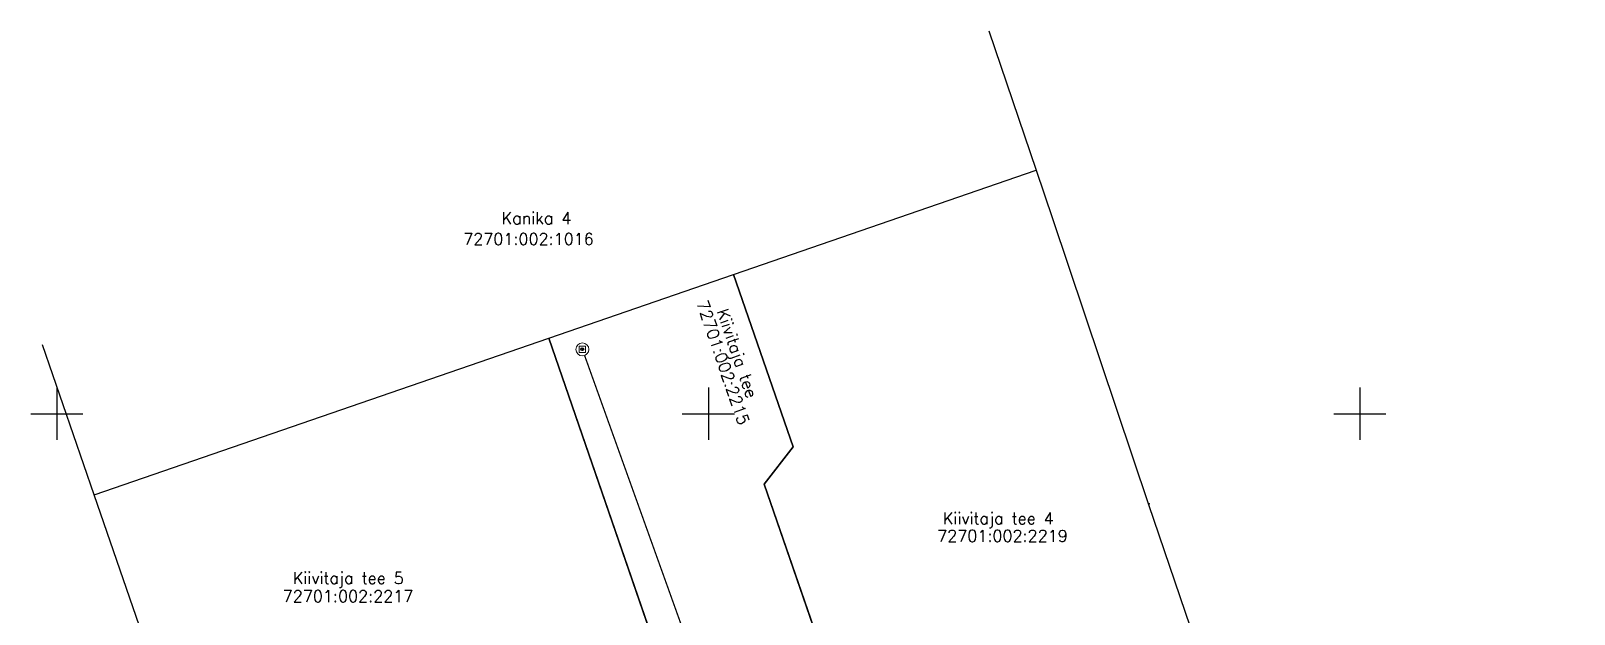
# Model space of a CAD drawing. Header units: metres. Extents: x 532598 to 1065281, y 6580440 to 13161177.
# Drawn here: x 532598 to 532716.4, y 6580584.6 to 6580629.4 of the extents above; entities that cross this region are included whole.
import ezdxf
from ezdxf.enums import TextEntityAlignment as Align

# ---------------------------------------------------------------- set-up
doc = ezdxf.new("R2010")
doc.units = ezdxf.units.M
doc.linetypes.add('KATASTRIPIIR', pattern=[0.02, 0.01, 0.01])
doc.layers.get('0').update_dxf_attribs({"true_color": 0xffffff})
doc.layers.add('DKAEV', color=3, linetype='Continuous', lineweight=13, true_color=0x00ff00)
doc.layers.add('DTRASS', color=3, linetype='Continuous', lineweight=13, true_color=0x00ff00)
for name, color, linetype, true_color in [('mootkorg', 7, 'Continuous', 0xffffff), ('mootmpunkt', 3, 'Continuous', 0x00ff00), ('mootnr', 2, 'Continuous', 0xffff00), ('PIIR', 7, 'Continuous', 0xcc6600), ('vork', 7, 'Continuous', 0x994c4c)]:
    doc.layers.add(name, color=color, linetype=linetype, true_color=true_color)
doc.styles.add('textstyle109', font='standard')
doc.styles.add('textstyle110', font='standard')
doc.styles.add('textstyle111', font='standard')
doc.styles.add('textstyle112', font='standard')
doc.styles.add('textstyle14', font='romans.shx')
doc.styles.add('textstyle46', font='romans')
doc.styles.add('textstyle47', font='romans')
doc.styles.add('textstyle50', font='romans')
doc.styles.add('textstyle51', font='romans')
doc.styles.add('textstyle58', font='romans')
doc.styles.add('textstyle59', font='romans')
doc.styles.add('textstyle60', font='romans')
doc.styles.add('textstyle61', font='romans')
doc.linetypes.add('-D-', pattern='A,10,-1.5,["D",textstyle14,S=1.4,R=0,X=-0.7,Y=-0.7],-1.5,10,-3', length=26)

# ---------------------------------------------------------------- blocks, each defined once
blk = doc.blocks.new('VKORIS')
at = {"color": 0, "linetype": 'Continuous'}
for p, q in [((0, 4), (0, -4)), ((-4, 0), (4, 0))]:
    blk.add_line(p, q, dxfattribs=at)
blk = doc.blocks.new('DRKAEV')
at = {"color": 0, "linetype": 'Continuous'}
for p, q in [((-0.5, -0.5), (-0.5, 0.5)), ((-0.5, 0.5), (0.5, 0.5)), ((0.5, 0.5), (0.5, -0.5)), ((0.5, -0.5), (-0.5, -0.5))]:
    blk.add_line(p, q, dxfattribs=at)
blk.add_circle((0, 0), 1, dxfattribs=at)

msp = doc.modelspace()

# ---------------------------------------------------------------- linework, layer by layer
at = {"layer": 'DTRASS', "linetype": '-D-'}
msp.add_lwpolyline([(532640.5, 6580604.47, 0.1, 0.1, 0), (532651.73, 6580573.16, 0.1, 0.1, 0)], format="xyseb", dxfattribs=at)
at = {"layer": 'mootmpunkt'}
for centre in [(532640.32, 6580604.96), (532640.33, 6580604.94)]:
    msp.add_circle(centre, 0.1, dxfattribs=at)
at = {"layer": 'PIIR', "linetype": 'KATASTRIPIIR'}
msp.add_line((532671.53, 6580629.39), (532675.17, 6580618.7), dxfattribs=at)
for points in [[(532651.94, 6580610.69), (532675.17, 6580618.69), (532676.42, 6580614.99), (532683.77, 6580593.02), (532691.39, 6580570.72), (532696.93, 6580554.34), (532677.48, 6580547.63), (532675.54, 6580553.3), (532669.27, 6580551.14), (532654.29, 6580594.58), (532656.5, 6580597.46)], [(532637.76, 6580605.81), (532652.66, 6580562.56), (532617.78, 6580550.54), (532602.87, 6580593.78), (532637.76, 6580605.81), (532637.76, 6580605.81)]]:
    msp.add_lwpolyline(points, close=True, dxfattribs=at)
for points in [[(532637.76, 6580605.81), (532651.94, 6580610.69), (532656.5, 6580597.46), (532654.29, 6580594.58), (532669.29, 6580551.15), (532675.53, 6580553.31), (532677.48, 6580547.63), (532671.25, 6580545.48), (532691.47, 6580486.82), (532696.48, 6580487.37), (532715.8, 6580498.51), (532716.45, 6580496.58), (532649.66, 6580458.06), (532648.89, 6580460.3), (532678.04, 6580476.73), (532681, 6580480.37), (532637.76, 6580605.8)], [(532602.87, 6580593.78), (532598.89, 6580605.29)]]:
    msp.add_lwpolyline(points, dxfattribs=at)
at = {"layer": 'PIIR', "linetype": 'Continuous'}
for p in [(532675.17, 6580618.7), (532602.87, 6580593.78), (532683.84, 6580593.07)]:
    msp.add_point(p, dxfattribs=at)

# ---------------------------------------------------------------- block references
at = {"layer": 'DKAEV', "xscale": 0.5, "yscale": 0.5, "zscale": 0.5}
msp.add_blockref('DRKAEV', (532640.33, 6580604.94), dxfattribs=at)
at = {"layer": 'vork', "linetype": 'Continuous', "xscale": 0.5, "yscale": 0.5, "zscale": 0.5}
for p in [(532600, 6580600), (532650, 6580600), (532700, 6580600)]:
    msp.add_blockref('VKORIS', p, dxfattribs=at)

# ---------------------------------------------------------------- texts
at = {"layer": 'mootkorg'}
for s, style, p in [(' 26.77', 'textstyle110', (532640.32, 6580604.96)), (' 26.82', 'textstyle112', (532640.33, 6580604.94))]:
    msp.add_text(s, height=0.02, dxfattribs=dict(at, style=style)).set_placement(p, align=Align.TOP_LEFT)
at = {"layer": 'mootnr'}
for s, style, p in [(' 27', 'textstyle109', (532640.32, 6580604.96)), (' 28', 'textstyle111', (532640.33, 6580604.94))]:
    msp.add_text(s, height=0.02, dxfattribs=dict(at, style=style)).set_placement(p, align=Align.BOTTOM_LEFT)
at = {"layer": 'PIIR', "linetype": 'KATASTRIPIIR'}
for s, style, p in [('Kanika 4', 'textstyle46', (532634.13, 6580614.56)), ('72701:002:1016', 'textstyle47', (532631.18, 6580612.96)), ('Kiivitaja tee 4', 'textstyle58', (532667.99, 6580591.51)), ('72701:002:2219', 'textstyle59', (532667.56, 6580590.17)), ('Kiivitaja tee 5', 'textstyle50', (532618.1, 6580586.93)), ('72701:002:2217', 'textstyle51', (532617.33, 6580585.54))]:
    msp.add_text(s, height=0.9, dxfattribs=dict(at, style=style)).set_placement(p)
for s, style, p in [('72701:002:2215', 'textstyle61', (532649.07, 6580608.52)), ('Kiivitaja tee', 'textstyle60', (532650.62, 6580607.86))]:
    msp.add_text(s, height=0.9, rotation=289.0218, dxfattribs=dict(at, style=style)).set_placement(p)

doc.saveas('drawing.dxf')
